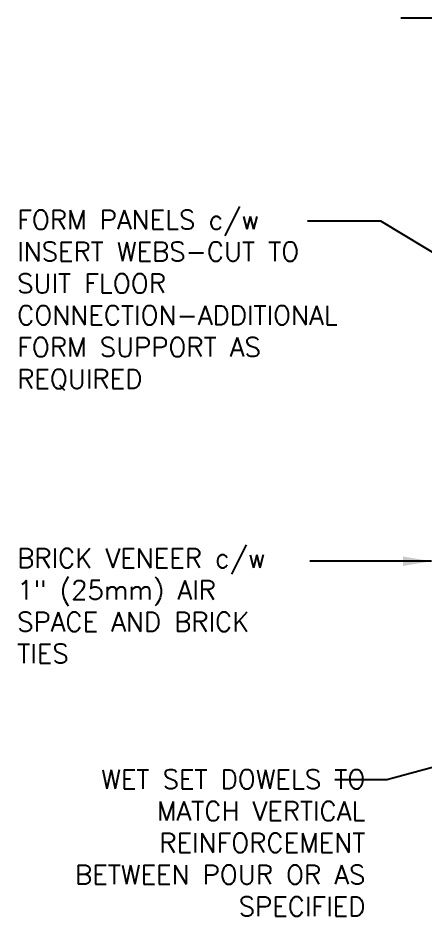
# Model space of a CAD drawing. Header units: inches. Extents: x 75 to 122.9, y 106 to 174.4.
# Drawn here: x 75 to 91, y 138.12 to 173.4 of the extents above; entities that cross this region are included whole.
import ezdxf

# ---------------------------------------------------------------- set-up
doc = ezdxf.new("R2010")
doc.units = ezdxf.units.IN
doc.header["$LTSCALE"] = 0.5
doc.header["$MEASUREMENT"] = 0
doc.layers.add('LINE9', color=9, linetype='Continuous')
doc.layers.add('TEXT', color=4, linetype='Continuous')
doc.styles.add('DIM', font='romans.shx', dxfattribs={"width": 0.7})
doc.styles.add('ROMANS', font='romans.shx', dxfattribs={"height": 0.75})
doc.dimstyles.new('ext_12', dxfattribs={"dimscale": 12, "dimtxt": 0.09375, "dimasz": 0.09375, "dimexe": 0.09375, "dimexo": 0.0625, "dimgap": 0.0625, "dimtad": 1, "dimdec": 1, "dimzin": 3, "dimdsep": 46, "dimlunit": 4, "dimtxsty": 'DIM', "dimcen": 0.09, "dimdle": 0.09375, "dimclrt": 4, "dimadec": 0, "dimazin": 0, "dimtfac": 1, "dimtdec": 1, "dimtmove": 2, "dimatfit": 3, "dimfxl": 1, "dimfrac": 2, "dimtolj": 1, "dimtzin": 0, "dimarcsym": 0})

msp = doc.modelspace()

# ---------------------------------------------------------------- linework, layer by layer
at = {"layer": 'LINE9'}
msp.add_line((90.053, 173.401), (98.178, 173.401), dxfattribs=at)

# ---------------------------------------------------------------- texts
at = {"layer": 'TEXT', "char_height": 0.75, "style": 'ROMANS'}
for s, insert, width, attachment_point in [('FORM PANELS c/w INSERT WEBS-CUT TO SUIT FLOOR CONNECTION-ADDITIONAL FORM SUPPORT AS REQUIRED', (74.969, 162.31), 13.80582, 4), ('BRICK VENEER c/w 1" (25mm) AIR SPACE AND BRICK TIES', (74.969, 150.301), 12.02995, 4), ('WET SET DOWELS TO MATCH VERTICAL REINFORCEMENT BETWEEN POUR OR AS SPECIFIED', (88.657, 140.991), 13.70843, 6)]:
    msp.add_mtext(s, dxfattribs=dict(at, insert=insert, width=width, attachment_point=attachment_point))

# ---------------------------------------------------------------- leaders
at = {"layer": 'TEXT'}
for points in [[(96.862, 160.851), (89.26, 165.415), (86.378, 165.415)], [(91.262, 152.056), (86.477, 152.056)], [(99.928, 146.316), (89.496, 143.461), (87.454, 143.461)]]:
    msp.add_leader(points, dimstyle='ext_12', override={"dimgap": 0.0625, "dimtad": 0}, dxfattribs=at)

doc.saveas('drawing.dxf')
